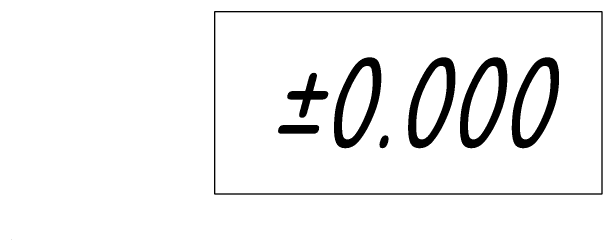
# Model space of a CAD drawing. Header units: millimetres. Extents: x -85477 to 745244, y -3684 to 128206.
# Drawn here: x 510151 to 511126, y 33148 to 33523 of the extents above; entities that cross this region are included whole.
import ezdxf

# ---------------------------------------------------------------- set-up
doc = ezdxf.new("R2010")
doc.units = ezdxf.units.MM
doc.layers.add('РАЗМЕРЫ', color=5, linetype='Continuous', lineweight=15)
doc.styles.add('ism - 02', font='simplex.shx', dxfattribs={"width": 0.8, "oblique": 15, "height": 150})

msp = doc.modelspace()

# ---------------------------------------------------------------- linework, layer by layer
at = {"layer": 'РАЗМЕРЫ', "ltscale": 75}
for p, q in [((511126.19, 33522.8), (510486.02, 33522.8)), ((510486.02, 33522.8), (510486.02, 33222.8)), ((511126.19, 33222.8), (511126.19, 33522.8)), ((510486.02, 33222.8), (511126.19, 33222.8)), ((510150.91, 33147.8), (510150.91, 33147.8))]:
    msp.add_line(p, q, dxfattribs=at)

# ---------------------------------------------------------------- texts
at = {"layer": 'РАЗМЕРЫ', "insert": (510806.11, 33372.8), "char_height": 150, "attachment_point": 5, "style": 'ism - 02', "bg_fill": 3, "box_fill_scale": 1.1, "bg_fill_color": 256, "bg_fill_true_color": 13158600, "bg_fill_transparency": 0}
msp.add_mtext('{\\A1;%%p0.000}', dxfattribs=at)

doc.saveas('drawing.dxf')
